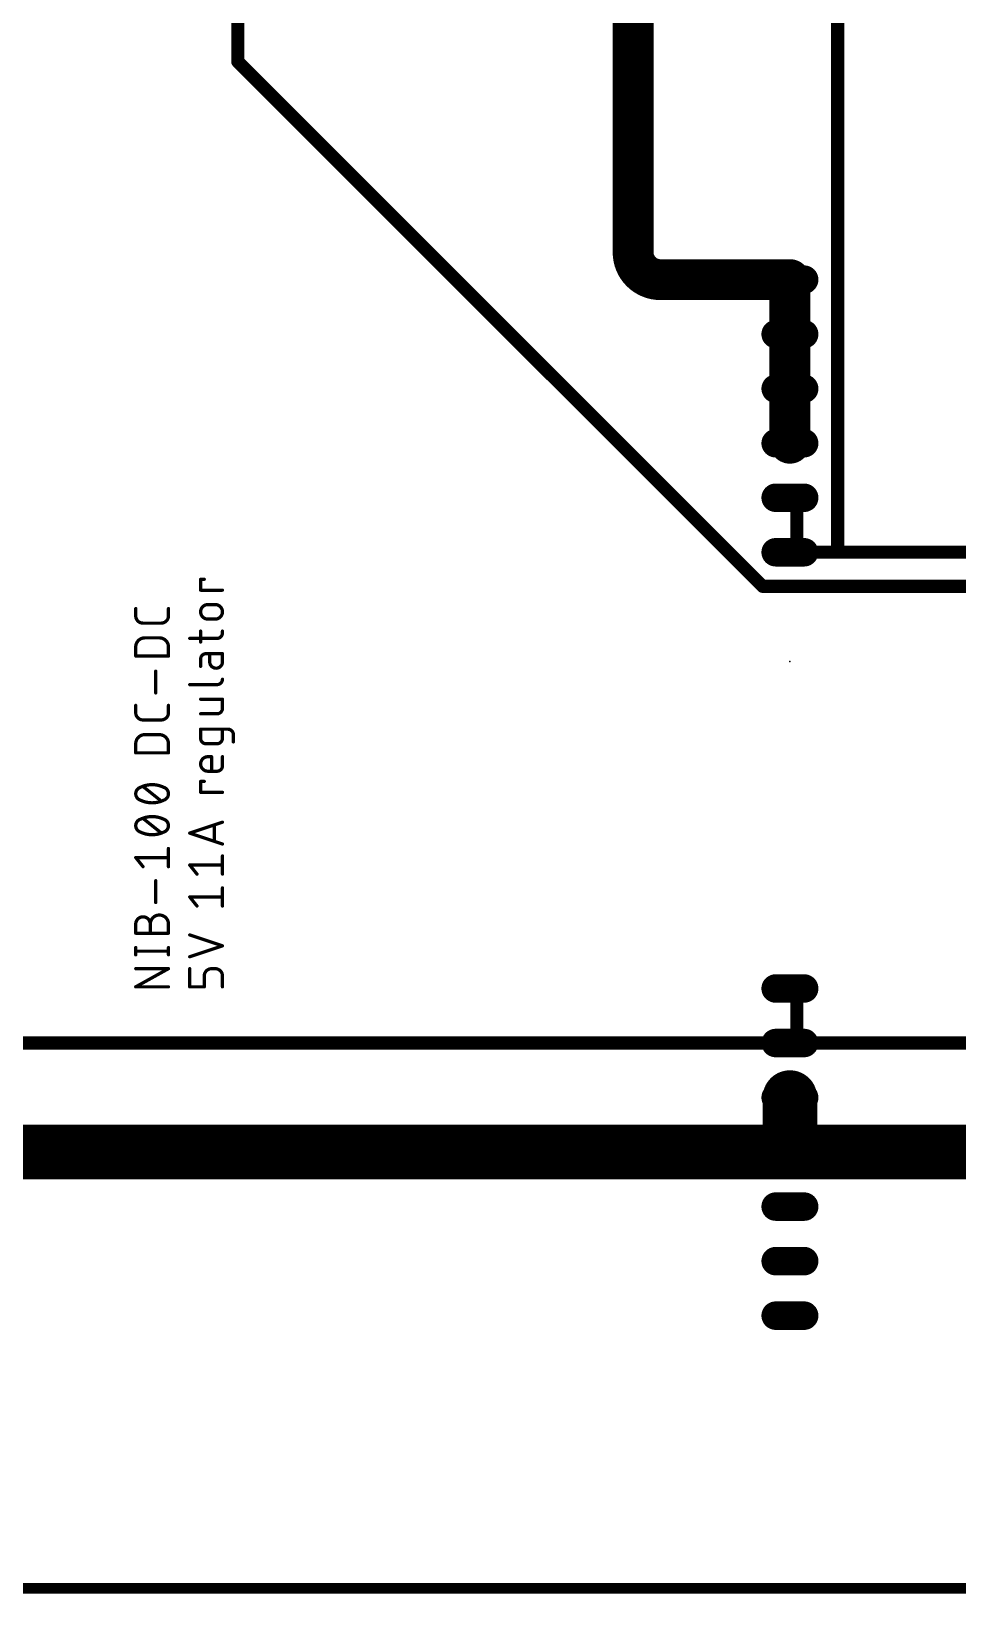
# Model space of a CAD drawing. Extents: x -9 to 239, y 2 to 147.
# Drawn here: x 35.5 to 78.6, y 2.3 to 75.1 of the extents above; entities that cross this region are included whole.
import ezdxf

# ---------------------------------------------------------------- set-up
doc = ezdxf.new("R2010")
doc.units = 0
for name, color, linetype in [('1', 12, 'CONTINUOUS'), ('16', 132, 'CONTINUOUS'), ('17', 110, 'CONTINUOUS'), ('20', 53, 'CONTINUOUS'), ('23', 53, 'CONTINUOUS'), ('25', 253, 'CONTINUOUS'), ('29', 253, 'CONTINUOUS'), ('30', 253, 'CONTINUOUS'), ('44', 253, 'CONTINUOUS')]:
    doc.layers.add(name, color=color, linetype=linetype)

# ---------------------------------------------------------------- blocks, each defined once
blk = doc.blocks.new('LONGP100')
at = {"const_width": 1}
blk.add_lwpolyline([(-0.5, 0), (0.5, 0)], dxfattribs=at)
at = {"const_width": 0.5}
for points in [[(-0.5, 0.25, 1), (-0.5, -0.25)], [(0.5, -0.25, 1), (0.5, 0.25)]]:
    blk.add_lwpolyline(points, format="xyb", dxfattribs=at)

msp = doc.modelspace()

# ---------------------------------------------------------------- linework, layer by layer
at = {"layer": '1'}
for points, const_width in [([(45.085, 99.3775), (45.085, 73.66)], 0.6096), ([(73.025, 50.8), (73.025, 88.265)], 0.6096), ([(63.5, 77.1525), (63.5, 64.77)], 1.905), ([(45.085, 73.66), (69.5325, 49.2125)], 0.6096), ([(64.77, 63.5), (70.8025, 63.5)], 1.905), ([(70.8025, 63.5), (70.8025, 60.96)], 1.905), ([(70.8025, 60.96), (70.8025, 58.42)], 1.905), ([(70.8025, 58.42), (70.8025, 55.88)], 1.905), ([(71.12, 53.34), (70.8025, 53.34)], 0.6096), ([(71.12, 53.34), (71.12, 50.8)], 0.6096), ([(71.12, 50.8), (70.8025, 50.8)], 0.6096), ([(73.025, 50.8), (71.12, 50.8)], 0.6096), ([(109.855, 50.8), (73.025, 50.8)], 0.6096), ([(69.5325, 49.2125), (93.98, 49.2125)], 0.6096), ([(71.12, 30.48), (70.8025, 30.48)], 0.6096), ([(71.12, 30.48), (71.12, 27.94)], 0.6096), ([(31.75, 27.94), (70.8025, 27.94)], 0.6096), ([(71.12, 27.94), (70.8025, 27.94)], 0.6096), ([(109.855, 27.94), (71.12, 27.94)], 0.6096), ([(70.8025, 25.4), (70.8025, 22.86)], 2.54), ([(70.8025, 22.86), (31.75, 22.86)], 2.54), ([(109.855, 22.86), (70.8025, 22.86)], 2.54)]:
    msp.add_lwpolyline(points, dxfattribs=dict(at, const_width=const_width))
for points, const_width in [([(45.1928, 73.7678, 1), (44.9772, 73.5522)], 0.3048), ([(44.9326, 73.66, 1), (45.2374, 73.66)], 0.3048), ([(63.9763, 64.77, 1), (63.0237, 64.77)], 0.9525), ([(63.5, 64.77, 0.4142), (64.77, 63.5)], 1.905), ([(63.0237, 64.77, 1), (63.9763, 64.77)], 0.9525), ([(64.77, 63.9763, 1), (64.77, 63.0237)], 0.9525), ([(64.77, 63.0237, 1), (64.77, 63.9763)], 0.9525), ([(71.2788, 63.5, 1), (70.3263, 63.5)], 0.9525), ([(70.8025, 63.0237, 1), (70.8025, 63.9763)], 0.9525), ([(71.2788, 60.96, 1), (70.3263, 60.96)], 0.9525), ([(70.3263, 60.96, 1), (71.2788, 60.96)], 0.9525), ([(71.2788, 58.42, 1), (70.3263, 58.42)], 0.9525), ([(70.3263, 58.42, 1), (71.2788, 58.42)], 0.9525), ([(70.3263, 55.88, 1), (71.2788, 55.88)], 0.9525), ([(70.8025, 53.4924, 1), (70.8025, 53.1876)], 0.3048), ([(71.2724, 53.34, 1), (70.9676, 53.34)], 0.3048), ([(71.12, 53.1876, 1), (71.12, 53.4924)], 0.3048), ([(70.8025, 50.9524, 1), (70.8025, 50.6476)], 0.3048), ([(71.12, 50.9524, 1), (71.12, 50.6476)], 0.3048), ([(70.9676, 50.8, 1), (71.2724, 50.8)], 0.3048), ([(71.12, 50.6476, 1), (71.12, 50.9524)], 0.3048), ([(73.025, 50.9524, 1), (73.025, 50.6476)], 0.3048), ([(72.8726, 50.8, 1), (73.1774, 50.8)], 0.3048), ([(73.025, 50.6476, 1), (73.025, 50.9524)], 0.3048), ([(69.5325, 49.3649, 1), (69.5325, 49.0601)], 0.3048), ([(69.4247, 49.1047, 1), (69.6403, 49.3203)], 0.3048), ([(70.8025, 30.6324, 1), (70.8025, 30.3276)], 0.3048), ([(71.2724, 30.48, 1), (70.9676, 30.48)], 0.3048), ([(71.12, 30.3276, 1), (71.12, 30.6324)], 0.3048), ([(70.8025, 28.0924, 1), (70.8025, 27.7876)], 0.3048), ([(70.8025, 27.7876, 1), (70.8025, 28.0924)], 0.3048), ([(71.12, 28.0924, 1), (71.12, 27.7876)], 0.3048), ([(70.9676, 27.94, 1), (71.2724, 27.94)], 0.3048), ([(71.12, 27.7876, 1), (71.12, 28.0924)], 0.3048), ([(71.4375, 25.4, 1), (70.1675, 25.4)], 1.27), ([(70.8025, 23.495, 1), (70.8025, 22.225)], 1.27), ([(70.8025, 22.225, 1), (70.8025, 23.495)], 1.27), ([(70.1675, 22.86, 1), (71.4375, 22.86)], 1.27)]:
    msp.add_lwpolyline(points, format="xyb", dxfattribs=dict(at, const_width=const_width))
at = {"layer": '16', "const_width": 0.508}
msp.add_lwpolyline([(236.22, 2.54), (-6.35, 2.54)], dxfattribs=at)
at = {"layer": '20'}
msp.add_line((-7.62, 2.54), (236.2, 2.54), dxfattribs=at)
at = {"layer": '23'}
msp.add_point((70.8025, 45.72), dxfattribs=at)
at = {"layer": '25', "const_width": 0.1524}
for points in [[(43.3578, 49.0336), (43.3578, 49.5416)], [(43.3578, 49.5416), (43.5271, 49.5416)], [(44.3738, 49.0336), (43.3578, 49.0336)], [(40.3352, 47.8377), (40.3352, 48.1764)], [(41.8592, 48.1764), (41.8592, 47.8377)], [(43.6965, 48.3643), (44.0351, 48.3643)], [(41.5205, 47.499), (40.6739, 47.499)], [(44.0351, 47.687), (43.6965, 47.687)], [(40.7585, 46.8137), (41.4359, 46.8137)], [(42.8498, 46.7893), (44.1198, 46.7893)], [(43.3578, 46.62), (43.3578, 47.128)], [(44.3738, 47.0433), (44.3738, 47.128)], [(40.3352, 45.9671), (40.3352, 46.3904)], [(41.8592, 45.9671), (40.3352, 45.9671)], [(41.8592, 46.3904), (41.8592, 45.9671)], [(43.3578, 45.8233), (43.3578, 45.4846)], [(44.3738, 46.0773), (43.6118, 46.0773)], [(43.7811, 46.0773), (43.7811, 45.6963)], [(44.3738, 45.6963), (44.3738, 46.0773)], [(41.2665, 44.2472), (41.2665, 45.2632)], [(42.8498, 44.6347), (44.1198, 44.6347)], [(40.3352, 43.3284), (40.3352, 43.6671)], [(41.8592, 43.6671), (41.8592, 43.3284)], [(44.3738, 43.9541), (43.3578, 43.9541)], [(44.3738, 43.5308), (44.3738, 43.9541)], [(41.5205, 42.9898), (40.6739, 42.9898)], [(43.3578, 43.2768), (44.1198, 43.2768)], [(40.7585, 42.3044), (41.4359, 42.3044)], [(43.3578, 42.1357), (43.3578, 42.5591)], [(43.3578, 42.5591), (44.6278, 42.5591)], [(44.3738, 42.5591), (44.3738, 42.1357)], [(44.8818, 42.3051), (44.8818, 41.9664)], [(40.3352, 41.4578), (40.3352, 41.8811)], [(41.8592, 41.4578), (40.3352, 41.4578)], [(41.8592, 41.8811), (41.8592, 41.4578)], [(44.1198, 41.8817), (43.6118, 41.8817)], [(43.6965, 41.2783), (43.8658, 41.2783)], [(43.8658, 41.2783), (43.8658, 40.601)], [(44.3738, 41.2783), (44.3738, 40.855)], [(43.3578, 39.6186), (43.3578, 40.1266)], [(43.3578, 40.1266), (43.5271, 40.1266)], [(44.1198, 40.601), (43.6965, 40.601)], [(41.5205, 39.2135), (40.6739, 39.8908)], [(44.3738, 39.6186), (43.3578, 39.6186)], [(41.5205, 37.7269), (40.6739, 38.4042)], [(42.8498, 37.7187), (44.3738, 38.2267)], [(43.9928, 38.0997), (43.9928, 37.3377)], [(44.3738, 37.2107), (42.8498, 37.7187)], [(40.6739, 36.1556), (40.3352, 36.579)], [(40.3352, 36.579), (41.8592, 36.579)], [(41.8592, 36.1556), (41.8592, 37.0023)], [(44.3738, 35.8088), (44.3738, 36.6554)], [(43.1885, 35.8088), (42.8498, 36.2321)], [(42.8498, 36.2321), (44.3738, 36.2321)], [(41.2665, 34.4853), (41.2665, 35.5013)], [(44.3738, 34.3222), (44.3738, 35.1689)], [(43.1885, 34.3222), (42.8498, 34.7455)], [(42.8498, 34.7455), (44.3738, 34.7455)], [(40.3352, 33.0557), (40.3352, 33.479)], [(41.0125, 33.0557), (41.0125, 33.479)], [(41.8592, 33.479), (41.8592, 33.0557)], [(41.8592, 33.0557), (40.3352, 33.0557)], [(44.3738, 32.4661), (42.8498, 32.9741)], [(40.3352, 32.049), (40.3352, 32.3877)], [(40.3352, 32.2183), (41.8592, 32.2183)], [(41.8592, 32.049), (41.8592, 32.3877)], [(42.8498, 31.9581), (44.3738, 32.4661)], [(40.3352, 30.5562), (41.8592, 31.4029)], [(41.8592, 31.4029), (40.3352, 31.4029)], [(42.8498, 30.5562), (42.8498, 31.4029)], [(44.0351, 31.4029), (43.8658, 31.4029)], [(41.8592, 30.5562), (40.3352, 30.5562)], [(43.5271, 30.5562), (42.8498, 30.5562)], [(43.5271, 31.0642), (43.5271, 30.5562)], [(44.3738, 30.5562), (44.3738, 31.0642)]]:
    msp.add_lwpolyline(points, dxfattribs=at)
at = {"layer": '25'}
for points, const_width in [([(43.3959, 49.5416, 1), (43.3197, 49.5416)], 0.0762), ([(43.3578, 49.5797, 1), (43.3578, 49.5035)], 0.0762), ([(43.5271, 49.5035, 1), (43.5271, 49.5797)], 0.0762), ([(43.3578, 49.0717, 1), (43.3578, 48.9955)], 0.0762), ([(43.3197, 49.0336, 1), (43.3959, 49.0336)], 0.0762), ([(44.3738, 48.9955, 1), (44.3738, 49.0717)], 0.0762), ([(40.3733, 48.1764, 1), (40.2971, 48.1764)], 0.0762), ([(41.8973, 48.1764, 1), (41.8211, 48.1764)], 0.0762), ([(43.6965, 48.3643, 1), (43.6965, 47.687)], 0.1524), ([(43.6965, 48.4024, 1), (43.6965, 48.3262)], 0.0762), ([(43.6965, 48.3262, 1), (43.6965, 48.4024)], 0.0762), ([(44.0351, 47.687, 1), (44.0351, 48.3643)], 0.1524), ([(44.0351, 48.4024, 1), (44.0351, 48.3262)], 0.0762), ([(44.0351, 48.3262, 1), (44.0351, 48.4024)], 0.0762), ([(40.3352, 47.8377, 0.4142), (40.6739, 47.499)], 0.1524), ([(40.3733, 47.8377, 1), (40.2971, 47.8377)], 0.0762), ([(40.2971, 47.8377, 1), (40.3733, 47.8377)], 0.0762), ([(40.6739, 47.5371, 1), (40.6739, 47.4609)], 0.0762), ([(40.6739, 47.4609, 1), (40.6739, 47.5371)], 0.0762), ([(41.5205, 47.499, 0.4142), (41.8592, 47.8377)], 0.1524), ([(41.5205, 47.5371, 1), (41.5205, 47.4609)], 0.0762), ([(41.5205, 47.4609, 1), (41.5205, 47.5371)], 0.0762), ([(41.8973, 47.8377, 1), (41.8211, 47.8377)], 0.0762), ([(41.8211, 47.8377, 1), (41.8973, 47.8377)], 0.0762), ([(43.6965, 47.7251, 1), (43.6965, 47.6489)], 0.0762), ([(43.6965, 47.6489, 1), (43.6965, 47.7251)], 0.0762), ([(44.0351, 47.7251, 1), (44.0351, 47.6489)], 0.0762), ([(44.0351, 47.6489, 1), (44.0351, 47.7251)], 0.0762), ([(40.7585, 46.8137, 0.4142), (40.3352, 46.3904)], 0.1524), ([(40.7585, 46.8518, 1), (40.7585, 46.7756)], 0.0762), ([(40.7585, 46.7756, 1), (40.7585, 46.8518)], 0.0762), ([(41.8592, 46.3904, 0.4142), (41.4359, 46.8137)], 0.1524), ([(41.4359, 46.8518, 1), (41.4359, 46.7756)], 0.0762), ([(41.4359, 46.7756, 1), (41.4359, 46.8518)], 0.0762), ([(42.8498, 46.8274, 1), (42.8498, 46.7512)], 0.0762), ([(43.3959, 47.128, 1), (43.3197, 47.128)], 0.0762), ([(43.3197, 46.62, 1), (43.3959, 46.62)], 0.0762), ([(44.1198, 46.7893, 0.4142), (44.3738, 47.0433)], 0.1524), ([(44.1198, 46.8274, 1), (44.1198, 46.7512)], 0.0762), ([(44.1198, 46.7512, 1), (44.1198, 46.8274)], 0.0762), ([(44.4119, 47.128, 1), (44.3357, 47.128)], 0.0762), ([(44.4119, 47.0433, 1), (44.3357, 47.0433)], 0.0762), ([(44.3357, 47.0433, 1), (44.4119, 47.0433)], 0.0762), ([(40.3733, 46.3904, 1), (40.2971, 46.3904)], 0.0762), ([(40.2971, 46.3904, 1), (40.3733, 46.3904)], 0.0762), ([(40.3352, 46.0052, 1), (40.3352, 45.929)], 0.0762), ([(40.2971, 45.9671, 1), (40.3733, 45.9671)], 0.0762), ([(41.8973, 46.3904, 1), (41.8211, 46.3904)], 0.0762), ([(41.8211, 46.3904, 1), (41.8973, 46.3904)], 0.0762), ([(41.8211, 45.9671, 1), (41.8973, 45.9671)], 0.0762), ([(41.8592, 45.929, 1), (41.8592, 46.0052)], 0.0762), ([(43.6118, 46.0773, 0.4142), (43.3578, 45.8233)], 0.1524), ([(43.3959, 45.8233, 1), (43.3197, 45.8233)], 0.0762), ([(43.3197, 45.8233, 1), (43.3959, 45.8233)], 0.0762), ([(43.6118, 46.1154, 1), (43.6118, 46.0392)], 0.0762), ([(43.6118, 46.0392, 1), (43.6118, 46.1154)], 0.0762), ([(43.8192, 46.0773, 1), (43.743, 46.0773)], 0.0762), ([(44.4119, 46.0773, 1), (44.3357, 46.0773)], 0.0762), ([(44.3738, 46.0392, 1), (44.3738, 46.1154)], 0.0762), ([(41.3046, 45.2632, 1), (41.2284, 45.2632)], 0.0762), ([(43.3197, 45.4846, 1), (43.3959, 45.4846)], 0.0762), ([(43.7811, 45.6963, 1), (44.3738, 45.6963)], 0.1524), ([(43.8192, 45.6963, 1), (43.743, 45.6963)], 0.0762), ([(43.743, 45.6963, 1), (43.8192, 45.6963)], 0.0762), ([(44.4119, 45.6963, 1), (44.3357, 45.6963)], 0.0762), ([(44.3357, 45.6963, 1), (44.4119, 45.6963)], 0.0762), ([(42.8498, 44.6728, 1), (42.8498, 44.5966)], 0.0762), ([(44.1198, 44.6347, 0.4142), (44.3738, 44.8887)], 0.1524), ([(44.1198, 44.6728, 1), (44.1198, 44.5966)], 0.0762), ([(44.1198, 44.5966, 1), (44.1198, 44.6728)], 0.0762), ([(44.4119, 44.8887, 1), (44.3357, 44.8887)], 0.0762), ([(40.3733, 43.6671, 1), (40.2971, 43.6671)], 0.0762), ([(41.2284, 44.2472, 1), (41.3046, 44.2472)], 0.0762), ([(41.8973, 43.6671, 1), (41.8211, 43.6671)], 0.0762), ([(43.3578, 43.9922, 1), (43.3578, 43.916)], 0.0762), ([(44.4119, 43.9541, 1), (44.3357, 43.9541)], 0.0762), ([(44.3738, 43.916, 1), (44.3738, 43.9922)], 0.0762), ([(40.3352, 43.3284, 0.4142), (40.6739, 42.9898)], 0.1524), ([(40.3733, 43.3284, 1), (40.2971, 43.3284)], 0.0762), ([(40.2971, 43.3284, 1), (40.3733, 43.3284)], 0.0762), ([(40.6739, 43.0279, 1), (40.6739, 42.9517)], 0.0762), ([(40.6739, 42.9517, 1), (40.6739, 43.0279)], 0.0762), ([(41.5205, 42.9897, 0.4142), (41.8592, 43.3284)], 0.1524), ([(41.5205, 43.0278, 1), (41.5205, 42.9516)], 0.0762), ([(41.5205, 42.9517, 1), (41.5205, 43.0279)], 0.0762), ([(41.8973, 43.3284, 1), (41.8211, 43.3284)], 0.0762), ([(41.8211, 43.3284, 1), (41.8973, 43.3284)], 0.0762), ([(43.3578, 43.3149, 1), (43.3578, 43.2387)], 0.0762), ([(44.1198, 43.2768, 0.4142), (44.3738, 43.5308)], 0.1524), ([(44.1198, 43.3149, 1), (44.1198, 43.2387)], 0.0762), ([(44.1198, 43.2387, 1), (44.1198, 43.3149)], 0.0762), ([(44.4119, 43.5308, 1), (44.3357, 43.5308)], 0.0762), ([(44.3357, 43.5308, 1), (44.4119, 43.5308)], 0.0762), ([(40.7585, 42.3044, 0.4142), (40.3352, 41.8811)], 0.1524), ([(40.7585, 42.3425, 1), (40.7585, 42.2663)], 0.0762), ([(40.7585, 42.2663, 1), (40.7585, 42.3425)], 0.0762), ([(41.8592, 41.8811, 0.4142), (41.4359, 42.3044)], 0.1524), ([(41.4359, 42.3425, 1), (41.4359, 42.2663)], 0.0762), ([(41.4359, 42.2663, 1), (41.4359, 42.3425)], 0.0762), ([(43.3959, 42.5591, 1), (43.3197, 42.5591)], 0.0762), ([(43.3578, 42.5972, 1), (43.3578, 42.521)], 0.0762), ([(44.4119, 42.5591, 1), (44.3357, 42.5591)], 0.0762), ([(44.8818, 42.3051, 0.4142), (44.6278, 42.5591)], 0.1524), ([(44.6278, 42.5972, 1), (44.6278, 42.521)], 0.0762), ([(44.6278, 42.521, 1), (44.6278, 42.5972)], 0.0762), ([(44.9199, 42.3051, 1), (44.8437, 42.3051)], 0.0762), ([(44.8437, 42.3051, 1), (44.9199, 42.3051)], 0.0762), ([(40.3733, 41.8811, 1), (40.2971, 41.8811)], 0.0762), ([(40.2971, 41.8811, 1), (40.3733, 41.8811)], 0.0762), ([(40.3352, 41.4959, 1), (40.3352, 41.4197)], 0.0762), ([(40.2971, 41.4578, 1), (40.3733, 41.4578)], 0.0762), ([(41.8973, 41.8811, 1), (41.8211, 41.8811)], 0.0762), ([(41.8211, 41.8811, 1), (41.8973, 41.8811)], 0.0762), ([(41.8211, 41.4578, 1), (41.8973, 41.4578)], 0.0762), ([(41.8592, 41.4197, 1), (41.8592, 41.4959)], 0.0762), ([(43.3578, 42.1357, 0.4142), (43.6118, 41.8817)], 0.1524), ([(43.3959, 42.1357, 1), (43.3197, 42.1357)], 0.0762), ([(43.3197, 42.1357, 1), (43.3959, 42.1357)], 0.0762), ([(43.6118, 41.9198, 1), (43.6118, 41.8436)], 0.0762), ([(43.6118, 41.8436, 1), (43.6118, 41.9198)], 0.0762), ([(44.1198, 41.8817, 0.4142), (44.3738, 42.1357)], 0.1524), ([(44.1198, 41.9198, 1), (44.1198, 41.8436)], 0.0762), ([(44.1198, 41.8436, 1), (44.1198, 41.9198)], 0.0762), ([(44.4119, 42.1357, 1), (44.3357, 42.1357)], 0.0762), ([(44.3357, 42.1357, 1), (44.4119, 42.1357)], 0.0762), ([(44.8437, 41.9664, 1), (44.9199, 41.9664)], 0.0762), ([(43.6965, 41.2783, 1), (43.6965, 40.601)], 0.1524), ([(43.6965, 41.3164, 1), (43.6965, 41.2402)], 0.0762), ([(43.6965, 41.2402, 1), (43.6965, 41.3164)], 0.0762), ([(43.9039, 41.2783, 1), (43.8277, 41.2783)], 0.0762), ([(43.8658, 41.2402, 1), (43.8658, 41.3164)], 0.0762), ([(44.1198, 40.601, 0.4142), (44.3738, 40.855)], 0.1524), ([(44.4119, 41.2783, 1), (44.3357, 41.2783)], 0.0762), ([(44.4119, 40.855, 1), (44.3357, 40.855)], 0.0762), ([(44.3357, 40.855, 1), (44.4119, 40.855)], 0.0762), ([(41.0972, 39.9755, 0.1139), (40.5469, 39.8485)], 0.1524), ([(41.6475, 39.8485, 0.1139), (41.0972, 39.9755)], 0.1524), ([(41.0972, 40.0136, 1), (41.0972, 39.9374)], 0.0762), ([(41.0972, 39.9374, 1), (41.0972, 40.0136)], 0.0762), ([(43.3959, 40.1266, 1), (43.3197, 40.1266)], 0.0762), ([(43.3578, 40.1647, 1), (43.3578, 40.0885)], 0.0762), ([(43.5271, 40.0885, 1), (43.5271, 40.1647)], 0.0762), ([(43.6965, 40.6391, 1), (43.6965, 40.5629)], 0.0762), ([(43.6965, 40.5629, 1), (43.6965, 40.6391)], 0.0762), ([(43.8277, 40.601, 1), (43.9039, 40.601)], 0.0762), ([(44.1198, 40.6391, 1), (44.1198, 40.5629)], 0.0762), ([(44.1198, 40.5629, 1), (44.1198, 40.6391)], 0.0762), ([(40.5469, 39.8485, 0.3205), (40.3352, 39.5521)], 0.1524), ([(40.3352, 39.5521, 0.3205), (40.5469, 39.2558)], 0.1524), ([(40.3733, 39.5521, 1), (40.2971, 39.5521)], 0.0762), ([(40.2971, 39.5521, 1), (40.3733, 39.5521)], 0.0762), ([(40.5302, 39.8827, 1), (40.5636, 39.8142)], 0.0762), ([(40.5469, 39.2558, 0.1139), (41.0972, 39.1288)], 0.1524), ([(40.5636, 39.29, 1), (40.5302, 39.2216)], 0.0762), ([(40.5592, 39.8124, 1), (40.5345, 39.8845)], 0.0762), ([(40.5345, 39.2198, 1), (40.5592, 39.2918)], 0.0762), ([(40.6977, 39.9206, 1), (40.6501, 39.861)], 0.0762), ([(41.0972, 39.1288, 0.1139), (41.6475, 39.2558)], 0.1524), ([(41.8592, 39.5521, 0.3205), (41.6475, 39.8485)], 0.1524), ([(41.6599, 39.8845, 1), (41.6352, 39.8124)], 0.0762), ([(41.6475, 39.2558, 0.3205), (41.8592, 39.5521)], 0.1524), ([(41.6352, 39.2918, 1), (41.6599, 39.2198)], 0.0762), ([(41.6308, 39.8142, 1), (41.6642, 39.8827)], 0.0762), ([(41.6642, 39.2216, 1), (41.6308, 39.29)], 0.0762), ([(41.8973, 39.5521, 1), (41.8211, 39.5521)], 0.0762), ([(41.8211, 39.5521, 1), (41.8973, 39.5521)], 0.0762), ([(43.3578, 39.6567, 1), (43.3578, 39.5805)], 0.0762), ([(43.3197, 39.6186, 1), (43.3959, 39.6186)], 0.0762), ([(44.3738, 39.5805, 1), (44.3738, 39.6567)], 0.0762), ([(41.0972, 39.1669, 1), (41.0972, 39.0907)], 0.0762), ([(41.0972, 39.0907, 1), (41.0972, 39.1669)], 0.0762), ([(41.4967, 39.1837, 1), (41.5443, 39.2432)], 0.0762), ([(40.5469, 38.3619, 0.3205), (40.3352, 38.0656)], 0.1524), ([(40.3352, 38.0656, 0.3205), (40.5469, 37.7692)], 0.1524), ([(40.3733, 38.0656, 1), (40.2971, 38.0656)], 0.0762), ([(40.2971, 38.0656, 1), (40.3733, 38.0656)], 0.0762), ([(41.0972, 38.4889, 0.1139), (40.5469, 38.3619)], 0.1524), ([(40.5302, 38.3961, 1), (40.5636, 38.3276)], 0.0762), ([(40.5592, 38.3258, 1), (40.5345, 38.3979)], 0.0762), ([(40.6977, 38.434, 1), (40.6501, 38.3745)], 0.0762), ([(41.6475, 38.3619, 0.1139), (41.0972, 38.4889)], 0.1524), ([(41.0972, 38.527, 1), (41.0972, 38.4508)], 0.0762), ([(41.0972, 38.4508, 1), (41.0972, 38.527)], 0.0762), ([(41.8592, 38.0656, 0.3205), (41.6475, 38.3619)], 0.1524), ([(41.6599, 38.3979, 1), (41.6352, 38.3258)], 0.0762), ([(41.6475, 37.7692, 0.3205), (41.8592, 38.0656)], 0.1524), ([(41.6308, 38.3276, 1), (41.6642, 38.3961)], 0.0762), ([(41.8973, 38.0656, 1), (41.8211, 38.0656)], 0.0762), ([(41.8211, 38.0656, 1), (41.8973, 38.0656)], 0.0762), ([(44.0309, 38.0997, 1), (43.9547, 38.0997)], 0.0762), ([(44.3858, 38.1905, 1), (44.3618, 38.2628)], 0.0762), ([(40.5636, 37.8035, 1), (40.5302, 37.735)], 0.0762), ([(40.5469, 37.7692, 0.1139), (41.0972, 37.6422)], 0.1524), ([(40.5345, 37.7332, 1), (40.5592, 37.8053)], 0.0762), ([(41.0972, 37.6422, 0.1139), (41.6475, 37.7692)], 0.1524), ([(41.0972, 37.6803, 1), (41.0972, 37.6041)], 0.0762), ([(41.0972, 37.6041, 1), (41.0972, 37.6803)], 0.0762), ([(41.4967, 37.6971, 1), (41.5443, 37.7566)], 0.0762), ([(41.6352, 37.8053, 1), (41.6599, 37.7332)], 0.0762), ([(41.6642, 37.735, 1), (41.6308, 37.8035)], 0.0762), ([(42.8618, 37.7548, 1), (42.8378, 37.6825)], 0.0762), ([(42.8378, 37.7548, 1), (42.8618, 37.6825)], 0.0762), ([(43.9547, 37.3377, 1), (44.0309, 37.3377)], 0.0762), ([(44.3618, 37.1745, 1), (44.3858, 37.2468)], 0.0762), ([(40.365, 36.6028, 1), (40.3054, 36.5552)], 0.0762), ([(40.3352, 36.6171, 1), (40.3352, 36.5409)], 0.0762), ([(41.8973, 37.0023, 1), (41.8211, 37.0023)], 0.0762), ([(41.8592, 36.5409, 1), (41.8592, 36.6171)], 0.0762), ([(44.4119, 36.6554, 1), (44.3357, 36.6554)], 0.0762), ([(40.6441, 36.1318, 1), (40.7036, 36.1794)], 0.0762), ([(41.8211, 36.1556, 1), (41.8973, 36.1556)], 0.0762), ([(42.8796, 36.2559, 1), (42.82, 36.2083)], 0.0762), ([(42.8498, 36.2702, 1), (42.8498, 36.194)], 0.0762), ([(43.1587, 35.785, 1), (43.2182, 35.8326)], 0.0762), ([(44.3357, 35.8088, 1), (44.4119, 35.8088)], 0.0762), ([(44.3738, 36.194, 1), (44.3738, 36.2702)], 0.0762), ([(41.3046, 35.5013, 1), (41.2284, 35.5013)], 0.0762), ([(44.4119, 35.1689, 1), (44.3357, 35.1689)], 0.0762), ([(41.2284, 34.4853, 1), (41.3046, 34.4853)], 0.0762), ([(42.8796, 34.7693, 1), (42.82, 34.7217)], 0.0762), ([(42.8498, 34.7836, 1), (42.8498, 34.7074)], 0.0762), ([(43.1587, 34.2984, 1), (43.2182, 34.346)], 0.0762), ([(44.3357, 34.3222, 1), (44.4119, 34.3222)], 0.0762), ([(44.3738, 34.7074, 1), (44.3738, 34.7836)], 0.0762), ([(41.0125, 33.479, 1), (40.3352, 33.479)], 0.1524), ([(40.3733, 33.479, 1), (40.2971, 33.479)], 0.0762), ([(40.2971, 33.479, 1), (40.3733, 33.479)], 0.0762), ([(41.8592, 33.479, 1), (41.0125, 33.479)], 0.1524), ([(41.0506, 33.479, 1), (40.9744, 33.479)], 0.0762), ([(40.9744, 33.479, 1), (41.0506, 33.479)], 0.0762), ([(40.9744, 33.479, 1), (41.0506, 33.479)], 0.0762), ([(41.8973, 33.479, 1), (41.8211, 33.479)], 0.0762), ([(41.8211, 33.479, 1), (41.8973, 33.479)], 0.0762), ([(40.3352, 33.0938, 1), (40.3352, 33.0176)], 0.0762), ([(40.2971, 33.0557, 1), (40.3733, 33.0557)], 0.0762), ([(40.9744, 33.0557, 1), (41.0506, 33.0557)], 0.0762), ([(41.8211, 33.0557, 1), (41.8973, 33.0557)], 0.0762), ([(41.8592, 33.0176, 1), (41.8592, 33.0938)], 0.0762), ([(42.8618, 33.0103, 1), (42.8378, 32.938)], 0.0762), ([(40.3733, 32.3877, 1), (40.2971, 32.3877)], 0.0762), ([(40.3352, 32.2564, 1), (40.3352, 32.1802)], 0.0762), ([(40.2971, 32.049, 1), (40.3733, 32.049)], 0.0762), ([(41.8973, 32.3877, 1), (41.8211, 32.3877)], 0.0762), ([(41.8211, 32.049, 1), (41.8973, 32.049)], 0.0762), ([(41.8592, 32.1802, 1), (41.8592, 32.2564)], 0.0762), ([(42.8378, 31.9943, 1), (42.8618, 31.922)], 0.0762), ([(44.3858, 32.43, 1), (44.3618, 32.5023)], 0.0762), ([(44.3618, 32.43, 1), (44.3858, 32.5023)], 0.0762), ([(40.3352, 31.441, 1), (40.3352, 31.3648)], 0.0762), ([(41.8777, 31.3696, 1), (41.8407, 31.4362)], 0.0762), ([(41.8592, 31.3648, 1), (41.8592, 31.441)], 0.0762), ([(42.8879, 31.4029, 1), (42.8117, 31.4029)], 0.0762), ([(43.8658, 31.4029, 0.4142), (43.5271, 31.0642)], 0.1524), ([(43.8658, 31.441, 1), (43.8658, 31.3648)], 0.0762), ([(43.8658, 31.3648, 1), (43.8658, 31.441)], 0.0762), ([(44.3738, 31.0642, 0.4142), (44.0351, 31.4029)], 0.1524), ([(44.0351, 31.441, 1), (44.0351, 31.3648)], 0.0762), ([(44.0351, 31.3648, 1), (44.0351, 31.441)], 0.0762), ([(40.3352, 30.5943, 1), (40.3352, 30.5181)], 0.0762), ([(40.3167, 30.5895, 1), (40.3537, 30.5229)], 0.0762), ([(41.8592, 30.5181, 1), (41.8592, 30.5943)], 0.0762), ([(42.8498, 30.5943, 1), (42.8498, 30.5181)], 0.0762), ([(42.8117, 30.5562, 1), (42.8879, 30.5562)], 0.0762), ([(43.5652, 31.0642, 1), (43.489, 31.0642)], 0.0762), ([(43.489, 31.0642, 1), (43.5652, 31.0642)], 0.0762), ([(43.489, 30.5562, 1), (43.5652, 30.5562)], 0.0762), ([(43.5271, 30.5181, 1), (43.5271, 30.5943)], 0.0762), ([(44.4119, 31.0642, 1), (44.3357, 31.0642)], 0.0762), ([(44.3357, 31.0642, 1), (44.4119, 31.0642)], 0.0762), ([(44.3357, 30.5562, 1), (44.4119, 30.5562)], 0.0762)]:
    msp.add_lwpolyline(points, format="xyb", dxfattribs=dict(at, const_width=const_width))
at = {"layer": '44'}
for centre in [(70.8025, 63.5), (70.8025, 60.96), (70.8025, 58.42), (70.8025, 55.88), (70.8025, 53.34), (70.8025, 50.8), (70.8025, 30.48), (70.8025, 27.94), (70.8025, 25.4), (70.8025, 22.86), (70.8025, 20.32), (70.8025, 17.78), (70.8025, 15.24)]:
    msp.add_circle(centre, 0.4, dxfattribs=at)

# ---------------------------------------------------------------- block references
at = {"layer": '17', "xscale": 1.2, "yscale": 1.2}
for p in [(70.8025, 63.5), (70.8025, 63.5), (70.8025, 60.96), (70.8025, 60.96), (70.8025, 58.42), (70.8025, 58.42), (70.8025, 55.88), (70.8025, 55.88), (70.8025, 53.34), (70.8025, 53.34), (70.8025, 50.8), (70.8025, 50.8), (70.8025, 30.48), (70.8025, 30.48), (70.8025, 27.94), (70.8025, 27.94), (70.8025, 25.4), (70.8025, 25.4), (70.8025, 22.86), (70.8025, 22.86), (70.8025, 20.32), (70.8025, 20.32), (70.8025, 17.78), (70.8025, 17.78), (70.8025, 15.24), (70.8025, 15.24)]:
    msp.add_blockref('LONGP100', p, dxfattribs=at)
at = {"layer": '29', "xscale": 1.327, "yscale": 1.327}
for p in [(70.8025, 63.5), (70.8025, 60.96), (70.8025, 58.42), (70.8025, 55.88), (70.8025, 53.34), (70.8025, 50.8), (70.8025, 30.48), (70.8025, 27.94), (70.8025, 25.4), (70.8025, 22.86), (70.8025, 20.32), (70.8025, 17.78), (70.8025, 15.24)]:
    msp.add_blockref('LONGP100', p, dxfattribs=at)
at = {"layer": '30', "xscale": 1.327, "yscale": 1.327}
for p in [(70.8025, 63.5), (70.8025, 60.96), (70.8025, 58.42), (70.8025, 55.88), (70.8025, 53.34), (70.8025, 50.8), (70.8025, 30.48), (70.8025, 27.94), (70.8025, 25.4), (70.8025, 22.86), (70.8025, 20.32), (70.8025, 17.78), (70.8025, 15.24)]:
    msp.add_blockref('LONGP100', p, dxfattribs=at)

doc.saveas('drawing.dxf')
